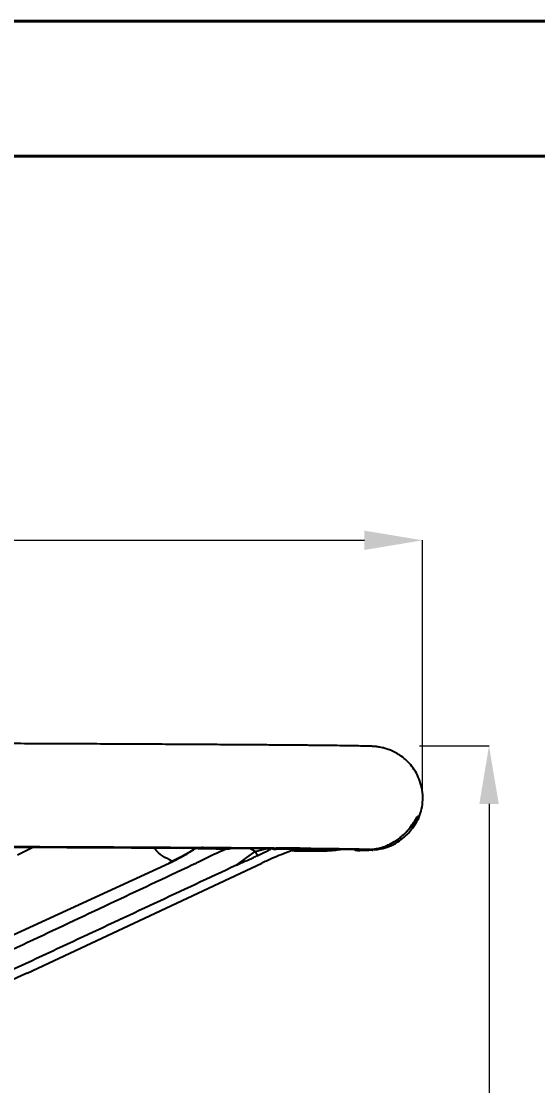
# Model space of a CAD drawing. Header units: millimetres. Extents: x 2301 to 4250, y 838 to 2217.
# Drawn here: x 2967.8 to 3056.6, y 2033.6 to 2216.6 of the extents above; entities that cross this region are included whole.
import ezdxf

# ---------------------------------------------------------------- set-up
doc = ezdxf.new("R2010")
doc.units = ezdxf.units.MM
for name, color, linetype, lineweight in [('AM_BOR', 7, 'Continuous', 50), ('标注', 3, 'Continuous', 13), ('粗实线', 7, 'Continuous', 40)]:
    doc.layers.add(name, color=color, linetype=linetype, lineweight=lineweight)
doc.styles.add('SLDTEXTSTYLE1', font='txt.shx', dxfattribs={"width": 0.7, "bigfont": 'gbcbig.shx'})
doc.dimstyles.new('SLDDIMSTYLE12$0', dxfattribs={"dimtxt": 12, "dimasz": 10, "dimexe": 0, "dimexo": 0.0625, "dimgap": 0.875, "dimtad": 1, "dimdec": 1, "dimlfac": 1.8, "dimrnd": 1e-09, "dimzin": 12, "dimdsep": 46, "dimtxsty": 'SLDTEXTSTYLE1', "dimcen": 0.09, "dimdle": 8.16, "dimclrd": 3, "dimclre": 3, "dimadec": 0, "dimazin": 3, "dimtfac": 1, "dimtdec": 1, "dimtofl": 0, "dimtmove": 0, "dimatfit": 3, "dimfxl": 0, "dimfrac": 2, "dimtolj": 1, "dimlwd": 5, "dimlwe": 5, "dimarcsym": 0})

# ---------------------------------------------------------------- blocks, each defined once
blk = doc.blocks.new('rA3')
at = {"layer": '粗实线'}
for p, q in [((753.384, 421.26), (333.384, 421.26)), ((748.384, 416.26), (358.384, 416.26))]:
    blk.add_line(p, q, dxfattribs=at)
blk = doc.blocks.new('*D55')
at = {"layer": 'Defpoints', "color": 0, "transparency": 16777216}
for p in [(3036.76, 2127.38), (2733.7, 2082.14), (3036.76, 2082.14)]:
    blk.add_point(p, dxfattribs=at)
at = {"layer": '标注', "color": 3, "lineweight": 5, "transparency": 16777216}
blk.add_line((2733.7, 2082.21), (2733.7, 2127.38), dxfattribs=at)
at = {"layer": '标注', "color": 3, "linetype": 'Continuous', "lineweight": 5, "transparency": 16777216}
for p, q in [((2743.7, 2127.38), (3026.76, 2127.38)), ((3036.76, 2082.21), (3036.76, 2127.38))]:
    blk.add_line(p, q, dxfattribs=at)
at = {"layer": '标注', "color": 3, "transparency": 16777216}
for points in [[(2743.7, 2129.04), (2743.7, 2125.71), (2733.7, 2127.38)], [(3026.76, 2129.04), (3026.76, 2125.71), (3036.76, 2127.38)]]:
    blk.add_solid(points, dxfattribs=at)
at = {"layer": '标注', "color": 0, "transparency": 16777216, "insert": (2885.23, 2133.25), "char_height": 10, "attachment_point": 5, "style": 'SLDTEXTSTYLE1'}
blk.add_mtext('\\A1;300', dxfattribs=at)
blk = doc.blocks.new('*D56')
at = {"layer": 'Defpoints', "color": 0, "transparency": 16777216}
for p in [(3036.19, 2092.07), (2947.78, 1854.86), (3048.19, 1854.86)]:
    blk.add_point(p, dxfattribs=at)
at = {"layer": '标注', "color": 3, "lineweight": 5, "transparency": 16777216}
blk.add_line((3036.26, 2092.07), (3048.19, 2092.07), dxfattribs=at)
at = {"layer": '标注', "color": 3, "linetype": 'Continuous', "lineweight": 5, "transparency": 16777216}
for p, q in [((3048.19, 2082.07), (3048.19, 1864.86)), ((2947.84, 1854.86), (3048.19, 1854.86))]:
    blk.add_line(p, q, dxfattribs=at)
at = {"layer": '标注', "color": 3, "transparency": 16777216}
for points in [[(3046.53, 2082.07), (3049.86, 2082.07), (3048.19, 2092.07)], [(3046.53, 1864.86), (3049.86, 1864.86), (3048.19, 1854.86)]]:
    blk.add_solid(points, dxfattribs=at)
at = {"layer": '标注', "color": 0, "transparency": 16777216, "insert": (3042.32, 1973.46), "char_height": 10, "attachment_point": 5, "rotation": 90, "style": 'SLDTEXTSTYLE1'}
blk.add_mtext('\\A1;235', dxfattribs=at)

msp = doc.modelspace()

# ---------------------------------------------------------------- linework, layer by layer
at = {"color": 7, "linetype": 'Continuous', "lineweight": 25}
for p, q in [((2969.87, 2074.617), (2967.148, 2073.231)), ((2997.817, 2074.475), (2998.206, 2074.384)), ((2998.206, 2074.384), (2998.302, 2074.501)), ((2999.071, 2074.544), (2998.996, 2074.422)), ((2998.996, 2074.422), (3003.48, 2074.389)), ((3003.725, 2074.515), (2999.071, 2074.544)), ((3003.48, 2074.389), (3003.725, 2074.515)), ((3003.769, 2074.466), (3003.535, 2074.349)), ((3003.733, 2074.424), (3003.881, 2074.501)), ((3007.983, 2073.876), (3006.977, 2074.454)), ((3007.983, 2073.876), (3009.941, 2074.419)), ((3011.198, 2074.291), (3011.327, 2074.409)), ((3011.198, 2074.291), (3011.577, 2074.287)), ((3012.1, 2074.456), (3011.976, 2074.317)), ((3011.976, 2074.317), (3015.354, 2074.283)), ((3015.628, 2074.427), (3012.1, 2074.456)), ((3012.866, 2073.495), (3012.836, 2073.483)), ((3015.074, 2074.35), (3012.866, 2073.495)), ((3014.368, 2074.076), (3014.905, 2074.04)), ((3015.284, 2073.984), (3015.232, 2073.986)), ((3015.232, 2073.986), (3015.275, 2073.985)), ((3015.284, 2073.984), (3020.348, 2074.014)), ((3015.354, 2074.283), (3015.628, 2074.427)), ((3015.512, 2074.311), (3015.711, 2074.416)), ((3020.33, 2074.014), (3020.387, 2074.018)), ((3020.387, 2074.018), (3020.348, 2074.014)), ((3020.946, 2074.017), (3020.348, 2074.014)), ((3020.358, 2074.021), (3021.127, 2074.026)), ((3021.127, 2074.026), (3021.267, 2074.085)), ((3025.097, 2074.173), (3025.624, 2074.113)), ((3025.98, 2074.073), (3025.97, 2074.074)), ((3025.98, 2074.073), (3027.533, 2074.112)), ((3028.107, 2074.123), (3026.564, 2074.08)), ((3027.498, 2074.113), (3027.076, 2074.136)), ((3027.498, 2074.113), (3027.527, 2074.12)), ((3027.513, 2074.112), (3027.533, 2074.113)), ((3027.527, 2074.12), (3027.533, 2074.112)), ((3028.107, 2074.123), (3027.533, 2074.112)), ((3028.124, 2074.129), (3028.282, 2074.134)), ((3028.282, 2074.134), (3028.255, 2074.188)), ((2951.871, 2052.953), (2993.185, 2071.881)), ((2968.756, 2052.94), (3009.145, 2071.888)), ((2993.186, 2071.881), (2993.651, 2072.218)), ((2993.186, 2071.882), (2993.707, 2072.12)), ((3009.474, 2072.043), (3009.145, 2071.888))]:
    msp.add_line(p, q, dxfattribs=at)
at = {"color": 7, "linetype": 'Continuous', "lineweight": 25, "flags": 128}
msp.add_lwpolyline([(3004.756, 2071.513), (3006.563, 2072.836), (3007.983, 2073.876)], dxfattribs=at)
at = {"color": 7, "linetype": 'Continuous', "lineweight": 25}
for centre, radius, start, end in [((3032.587, 2081.156), 3.562, 318.40996, 339.08522), ((3035.981, 2079.07), 0.818, 73.44819, 94.71903), ((3011.591, 2075.879), 4.127, 209.03679, 220.48957), ((2997.138, 2074.154), 3.988, 209.04424, 210.66078)]:
    msp.add_arc(centre, radius, start, end, dxfattribs=at)
for points, knots in [([(3036.193, 2079.836), (3036.347, 2080.278), (3036.675, 2081.222), (3036.846, 2082.786), (3036.749, 2084.411), (3036.357, 2085.958), (3035.748, 2087.325), (3034.974, 2088.5), (3034.088, 2089.48), (3033.141, 2090.267), (3032.187, 2090.865), (3031.29, 2091.287), (3030.511, 2091.56), (3029.882, 2091.724), (3029.4, 2091.818), (3029.025, 2091.874), (3028.714, 2091.909), (3028.429, 2091.934), (3028.115, 2091.954), (3027.651, 2091.975), (3026.934, 2091.996), (3025.8, 2092.021), (3024.38, 2092.045), (3022.632, 2092.07), (3020.601, 2092.094), (3018.281, 2092.119), (3015.672, 2092.143), (3012.778, 2092.168), (3009.604, 2092.193), (3006.158, 2092.217), (3002.445, 2092.242), (2998.473, 2092.267), (2994.252, 2092.291), (2989.791, 2092.315), (2985.098, 2092.339), (2980.185, 2092.363), (2975.062, 2092.386), (2969.741, 2092.409), (2964.233, 2092.432), (2958.552, 2092.454), (2952.701, 2092.475), (2947.912, 2092.492), (2945.033, 2092.501), (2944.201, 2092.504)], [0, 0, 0, 0, 0.0079196, 0.0168724, 0.0264298, 0.0353607, 0.0437515, 0.0516648, 0.0591206, 0.0661069, 0.072571, 0.0783858, 0.083384, 0.087719, 0.0919955, 0.096824, 0.1029102, 0.111382, 0.1241644, 0.1458179, 0.1859723, 0.2234477, 0.263159, 0.3018342, 0.3401259, 0.3782445, 0.4162719, 0.4542465, 0.4921881, 0.5301082, 0.5680135, 0.6059082, 0.6437954, 0.6816768, 0.7195538, 0.7574275, 0.7952986, 0.8331675, 0.8710346, 0.9089005, 0.9467651, 0.9846289, 1, 1, 1, 1]), ([(3027.799, 2074.213), (3028.137, 2074.251), (3029.285, 2074.38), (3031.187, 2075.042), (3033.158, 2076.356), (3034.508, 2077.8), (3035.205, 2078.816), (3035.619, 2079.487), (3035.831, 2079.837), (3035.893, 2079.873), (3035.914, 2079.885)], [0, 0, 0, 0, 0.0787785, 0.2675309, 0.4579374, 0.6295892, 0.7625011, 0.8280057, 0.9415138, 1, 1, 1, 1]), ([(3032.514, 2075.546), (3032.884, 2075.801), (3033.645, 2076.324), (3034.537, 2077.24), (3035.211, 2078.1), (3035.631, 2078.774), (3035.76, 2079.008), (3035.807, 2079.094)], [0, 0, 0, 0, 0.2259785, 0.4648151, 0.6795385, 0.8828111, 1, 1, 1, 1]), ([(3034.693, 2078.072), (3034.768, 2078.113), (3035.052, 2078.265), (3035.543, 2078.72), (3035.989, 2079.282), (3036.129, 2079.704), (3036.174, 2079.839)], [0, 0, 0, 0, 0.119173, 0.45295508, 0.82457465, 1, 1, 1, 1]), ([(3031.848, 2075.532), (3031.905, 2075.561), (3032.396, 2075.812), (3033.164, 2076.44), (3034.076, 2077.306), (3034.698, 2078.063), (3035.07, 2078.575), (3035.24, 2078.816), (3035.236, 2078.81), (3035.235, 2078.809)], [0, 0, 0, 0, 0.0304493, 0.2622235, 0.4820828, 0.6829034, 0.8360242, 0.9511726, 1, 1, 1, 1]), ([(3027.989, 2074.258), (3028.376, 2074.3), (3029.289, 2074.399), (3030.609, 2074.838), (3031.455, 2075.312), (3031.848, 2075.532)], [0, 0, 0, 0, 0.2830568, 0.666266, 1, 1, 1, 1]), ([(3028.457, 2074.18), (3028.82, 2074.213), (3029.714, 2074.293), (3031.055, 2074.758), (3032.057, 2075.208), (3032.487, 2075.527), (3032.514, 2075.546)], [0, 0, 0, 0, 0.2496995, 0.6144499, 0.9763661, 1, 1, 1, 1]), ([(2964.039, 2074.632), (2965.148, 2074.627), (2967.68, 2074.617), (2970.09, 2074.607), (2971.443, 2074.601)], [0, 0, 0, 0, 0.4381564, 1, 1, 1, 1]), ([(2964.193, 2074.673), (2966.419, 2074.664), (2970.878, 2074.645), (2977.434, 2074.615), (2983.89, 2074.583), (2991.074, 2074.545), (2995.631, 2074.518), (2998.302, 2074.501)], [0, 0, 0, 0, 0.173261, 0.3470785, 0.5376909, 0.7290451, 1, 1, 1, 1]), ([(2998.447, 2074.512), (2995.805, 2074.528), (2990.499, 2074.56), (2981.546, 2074.606), (2972.77, 2074.647), (2966.813, 2074.672), (2964.244, 2074.683)], [0, 0, 0, 0, 0.26737362, 0.53681415, 0.80020865, 1, 1, 1, 1]), ([(2997.817, 2074.475), (2995.68, 2074.488), (2991.395, 2074.513), (2984.407, 2074.55), (2977.143, 2074.585), (2972.052, 2074.607), (2969.5, 2074.618)], [0, 0, 0, 0, 0.25694587, 0.51521192, 0.75705625, 1, 1, 1, 1]), ([(2971.681, 2074.609), (2973.434, 2074.601), (2977.543, 2074.583), (2983.583, 2074.553), (2990.699, 2074.516), (2995.191, 2074.49), (2997.798, 2074.475)], [0, 0, 0, 0, 0.1797979, 0.4215745, 0.6642997, 1, 1, 1, 1]), ([(2993.651, 2072.218), (2992.562, 2072.78), (2991.413, 2073.373), (2990.639, 2074.459), (2990.598, 2074.517)], [0, 0, 0, 0, 0.9471871, 1, 1, 1, 1]), ([(2993.651, 2072.218), (2994.282, 2072.519), (2995.593, 2073.143), (2996.859, 2073.862), (2997.558, 2074.328), (2997.78, 2074.475)], [0, 0, 0, 0, 0.3877953, 0.80600492, 1, 1, 1, 1]), ([(2993.707, 2072.12), (2994.495, 2072.513), (2996.103, 2073.314), (2997.226, 2074.083), (2997.798, 2074.475)], [0, 0, 0, 0, 0.4901607, 1, 1, 1, 1]), ([(2998.302, 2074.501), (2998.192, 2074.494), (2998.025, 2074.483), (2997.87, 2074.477), (2997.817, 2074.475)], [0, 0, 0, 0, 0.6605931, 1, 1, 1, 1]), ([(2998.206, 2074.384), (2998.448, 2074.383), (3000.297, 2074.371), (3002.03, 2074.359), (3003.535, 2074.349)], [0, 0, 0, 0, 0.13144304, 1, 1, 1, 1]), ([(2999.071, 2074.544), (2999.011, 2074.544), (2998.89, 2074.542), (2998.661, 2074.528), (2998.51, 2074.517), (2998.447, 2074.512)], [0, 0, 0, 0, 0.3691787, 0.740813, 1, 1, 1, 1]), ([(2998.447, 2074.512), (2998.528, 2074.491), (2998.73, 2074.437), (2998.896, 2074.428), (2998.996, 2074.422)], [0, 0, 0, 0, 0.3975094, 1, 1, 1, 1]), ([(3003.448, 2074.439), (3002.959, 2074.245), (3001.972, 2073.854), (3001.102, 2073.445), (3000.662, 2073.238)], [0, 0, 0, 0, 0.49452539, 1, 1, 1, 1]), ([(3003.48, 2074.389), (3003.562, 2074.393), (3003.705, 2074.4), (3003.791, 2074.454), (3003.828, 2074.477)], [0, 0, 0, 0, 0.5713985, 1, 1, 1, 1]), ([(3003.828, 2074.477), (3003.844, 2074.482), (3003.885, 2074.494), (3003.867, 2074.509), (3003.789, 2074.515), (3003.735, 2074.515), (3003.725, 2074.515)], [0, 0, 0, 0, 0.24056028, 0.60457243, 0.93014316, 1, 1, 1, 1]), ([(3003.769, 2074.466), (3005.106, 2074.456), (3007.785, 2074.438), (3010.146, 2074.419), (3011.327, 2074.409)], [0, 0, 0, 0, 0.4993494, 1, 1, 1, 1]), ([(3011.483, 2074.42), (3011.369, 2074.421), (3009.032, 2074.44), (3006.365, 2074.459), (3003.828, 2074.477)], [0, 0, 0, 0, 0.0488647, 1, 1, 1, 1]), ([(3010.818, 2074.386), (3009.671, 2074.395), (3007.492, 2074.412), (3005.025, 2074.429), (3003.856, 2074.437)], [0, 0, 0, 0, 0.5262338, 1, 1, 1, 1]), ([(3008.452, 2073.199), (3009.059, 2073.488), (3009.904, 2073.891), (3010.594, 2074.276), (3010.789, 2074.385)], [0, 0, 0, 0, 0.7167443, 1, 1, 1, 1]), ([(3012.837, 2073.483), (3011.822, 2073.07), (3010.642, 2072.59), (3009.617, 2072.11), (3009.474, 2072.043)], [0, 0, 0, 0, 0.8603256, 1, 1, 1, 1]), ([(3011.327, 2074.409), (3011.237, 2074.404), (3011.065, 2074.393), (3010.898, 2074.388), (3010.818, 2074.386)], [0, 0, 0, 0, 0.520031, 1, 1, 1, 1]), ([(3010.818, 2074.386), (3010.947, 2074.352), (3011.077, 2074.318), (3011.197, 2074.291), (3011.198, 2074.291)], [0, 0, 0, 0, 0.9923511, 1, 1, 1, 1]), ([(3012.1, 2074.456), (3012.052, 2074.456), (3011.955, 2074.455), (3011.73, 2074.439), (3011.562, 2074.426), (3011.483, 2074.42)], [0, 0, 0, 0, 0.3443109, 0.6909789, 1, 1, 1, 1]), ([(3011.483, 2074.42), (3011.558, 2074.396), (3011.749, 2074.334), (3011.891, 2074.323), (3011.976, 2074.317)], [0, 0, 0, 0, 0.3972147, 1, 1, 1, 1]), ([(3014.456, 2074.11), (3014.578, 2074.074), (3014.851, 2073.994), (3015.124, 2073.988), (3015.275, 2073.985)], [0, 0, 0, 0, 0.44677288, 1, 1, 1, 1]), ([(3020.33, 2074.014), (3019.475, 2074.009), (3017.941, 2073.998), (3016.093, 2073.989), (3015.275, 2073.985)], [0, 0, 0, 0, 0.5569482, 1, 1, 1, 1]), ([(3015.354, 2074.284), (3015.414, 2074.283), (3015.48, 2074.283), (3015.507, 2074.312), (3015.51, 2074.314)], [0, 0, 0, 0, 0.9106729, 1, 1, 1, 1]), ([(3027.092, 2074.186), (3026.946, 2074.191), (3026.418, 2074.207), (3025.029, 2074.235), (3022.528, 2074.272), (3019.427, 2074.309), (3016.786, 2074.334), (3015.542, 2074.346)], [0, 0, 0, 0, 0.0889167, 0.3205627, 0.5522086, 0.7890244, 1, 1, 1, 1]), ([(3015.703, 2074.413), (3015.704, 2074.413), (3015.727, 2074.42), (3015.696, 2074.425), (3015.646, 2074.427), (3015.628, 2074.427)], [0, 0, 0, 0, 0.04543727, 0.63676414, 1, 1, 1, 1]), ([(3015.628, 2074.372), (3016.867, 2074.36), (3019.399, 2074.336), (3022.669, 2074.297), (3025.448, 2074.255), (3026.963, 2074.223), (3027.517, 2074.205), (3027.636, 2074.201)], [0, 0, 0, 0, 0.2027255, 0.4142923, 0.670881, 0.9292511, 1, 1, 1, 1]), ([(3027.799, 2074.213), (3027.468, 2074.222), (3026.759, 2074.243), (3024.971, 2074.276), (3022.506, 2074.312), (3019.458, 2074.348), (3016.912, 2074.372), (3015.651, 2074.384)], [0, 0, 0, 0, 0.1786266, 0.3830779, 0.5875292, 0.7957006, 1, 1, 1, 1]), ([(3020.946, 2074.017), (3020.156, 2074.011), (3018.622, 2073.999), (3016.771, 2073.989), (3015.873, 2073.984)], [0, 0, 0, 0, 0.5146969, 1, 1, 1, 1]), ([(3020.33, 2074.014), (3020.159, 2074.021), (3019.627, 2074.041), (3019.137, 2074.204), (3018.804, 2074.314)], [0, 0, 0, 0, 0.3214441, 1, 1, 1, 1]), ([(3021.31, 2074.068), (3021.674, 2074.088), (3022.166, 2074.115), (3022.639, 2074.267), (3022.762, 2074.307)], [0, 0, 0, 0, 0.7396395, 1, 1, 1, 1]), ([(3025.101, 2074.166), (3025.18, 2074.145), (3025.458, 2074.071), (3025.744, 2074.072), (3025.95, 2074.073)], [0, 0, 0, 0, 0.2816427, 1, 1, 1, 1]), ([(3027.498, 2074.113), (3027.251, 2074.104), (3026.883, 2074.09), (3026.18, 2074.077), (3025.95, 2074.073)], [0, 0, 0, 0, 0.6727115, 1, 1, 1, 1]), ([(3027.636, 2074.201), (3027.671, 2074.21), (3027.709, 2074.219), (3027.794, 2074.255), (3027.801, 2074.258)], [0, 0, 0, 0, 0.9147937, 1, 1, 1, 1]), ([(3028.255, 2074.188), (3028.192, 2074.157), (3028.123, 2074.125), (3028.108, 2074.123), (3028.107, 2074.123)], [0, 0, 0, 0, 0.92378717, 1, 1, 1, 1]), ([(3000.662, 2073.238), (2999.739, 2072.781), (2998.575, 2072.204), (2997.356, 2071.629), (2997.104, 2071.51)], [0, 0, 0, 0, 0.7931716, 1, 1, 1, 1]), ([(3004.756, 2071.513), (3005.727, 2071.963), (3006.941, 2072.525), (3008.2, 2073.087), (3008.452, 2073.199)], [0, 0, 0, 0, 0.79988967, 1, 1, 1, 1]), ([(2997.104, 2071.51), (2987.691, 2067.075), (2968.776, 2058.163), (2949.854, 2049.265), (2940.349, 2044.795)], [0, 0, 0, 0, 0.4976256, 1, 1, 1, 1]), ([(3004.756, 2071.513), (2995.38, 2067.131), (2976.51, 2058.314), (2957.635, 2049.515), (2948.14, 2045.088)], [0, 0, 0, 0, 0.496926, 1, 1, 1, 1]), ([(2968.756, 2052.94), (2964.115, 2050.84), (2956.386, 2047.341), (2948.651, 2043.866), (2945.56, 2042.477)], [0, 0, 0, 0, 0.60041569, 1, 1, 1, 1])]:
    msp.add_open_spline(points, degree=3, knots=knots, dxfattribs=at)

# ---------------------------------------------------------------- block references
at = {"layer": 'AM_BOR', "xscale": 4.640625, "yscale": 4.640625, "zscale": 4.640625}
msp.add_blockref('rA3', (754.108, 261.704), dxfattribs=at)

# ---------------------------------------------------------------- dimensions: what is measured, and where the dimension line sits
at = {"layer": '标注'}
dim = msp.add_linear_dim(base=(3036.762, 2127.378), p1=(2733.698, 2082.144), p2=(3036.762, 2082.144), text='300', dimstyle='SLDDIMSTYLE12$0', override={"dimtxt": 10, "dimtdec": 3, "dimtzin": 0}, dxfattribs=at)
dim.commit()
dim.dimension.update_dxf_attribs({"geometry": '*D55', "text_midpoint": (2885.23, 2133.253)})
dim = msp.add_linear_dim(base=(3048.193, 1854.862), p1=(3036.193, 2092.066), p2=(2947.781, 1854.862), angle=90, text='235', dimstyle='SLDDIMSTYLE12$0', override={"dimtxt": 10, "dimtdec": 3, "dimtzin": 0}, dxfattribs=at)
dim.commit()
dim.dimension.update_dxf_attribs({"geometry": '*D56', "text_midpoint": (3042.318, 1973.464)})

doc.saveas('drawing.dxf')
